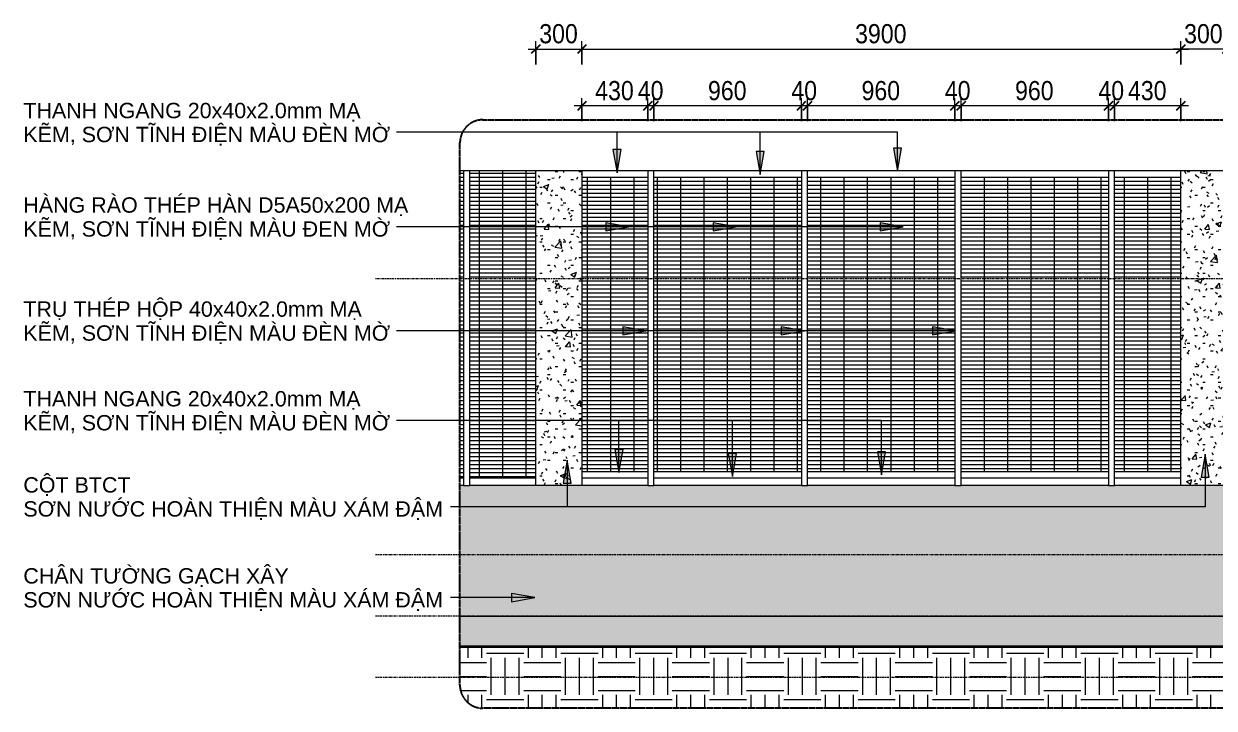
# Model space of a CAD drawing. Header units: millimetres. Extents: x 5359 to 218750, y -16347 to 109893.
# Drawn here: x 204316 to 212069, y -600 to 3859 of the extents above; entities that cross this region are included whole.
import ezdxf

# ---------------------------------------------------------------- set-up
doc = ezdxf.new("R2010")
doc.units = ezdxf.units.MM
doc.linetypes.add('Centre', pattern=[31.75, 6.35, -4.7625, 15.875, -4.7625])
doc.linetypes.add('Hidden', pattern=[7.14375, 4.7625, -2.38125])
for name, color, linetype, lineweight in [('A-ANNO-DIMS', 211, 'Continuous', 9), ('A-ANNO-DIMS-50', 211, 'Continuous', 9), ('A-DETL-GENF-3', 254, 'Continuous', 18), ('A-DETL-GENF-4', 92, 'Continuous', 18), ('A-DETL-GENF-5', 92, 'Hidden', 25), ('A-DETL-GENF-6', 90, 'Continuous', 18), ('A-DETL-MEDM', 33, 'Continuous', 35), ('A-DETL-THIN-2', 151, 'Continuous', 18), ('A-FLOR-LEVL-2', 51, 'Centre', 9), ('A-FLOR-PATT', 8, 'Continuous', 9), ('G-ANNO-TEXT-1', 7, 'Continuous', 9), ('S-COLS-4', 52, 'Continuous', 18), ('S-COLS-6', 254, 'Continuous', 18)]:
    doc.layers.add(name, color=color, linetype=linetype, lineweight=lineweight)
doc.styles.add('Arial_8', font='arial_0.ttf', dxfattribs={"height": 100})
doc.styles.add('UTM Avo_1', font='UTM Avo.ttf', dxfattribs={"width": 0.9, "height": 125})
doc.dimstyles.new('1_Dim_chi_tiet_2_5_1', dxfattribs={"dimscale": 304.8, "dimtxt": 124.912619, "dimasz": 0.19685, "dimexe": 0.164042, "dimexo": 0.0625, "dimgap": 0.016404, "dimtad": 1, "dimdec": 0, "dimrnd": 5, "dimzin": 0, "dimdsep": 46, "dimtxsty": 'UTM Avo_1', "dimblk1": 'OBLIQUE', "dimblk2": 'OBLIQUE', "dimsah": 1, "dimcen": 0.09, "dimdle": 0.164042, "dimazin": 0, "dimtfac": 1, "dimtdec": 4, "dimtix": 1, "dimtmove": 0, "dimatfit": 3, "dimfxl": 0.328084, "dimfxlon": 1, "dimtvp": 1, "dimtolj": 1, "dimtzin": 0, "dimarcsym": 2})
pattern_1 = [(0, (266604.004, 0), (203.2, 50.8), [16.764, -135.636, 16.764, -135.636, -812.8]), (0, (266604.004, 0), (203.2, 50.8), [-304.8, 16.764, -288.036, 16.764, -135.636, -355.6]), (0, (266604.004, 0), (203.2, 50.8), [-762, 16.764, -84.836, 16.764, -237.236]), (120, (266680.204, 25.4), (-145.59409, 150.57636), [16.764, -135.636, 16.764, -135.636, -812.8]), (120, (266680.204, 25.4), (-145.59409, 150.57636), [-304.8, 16.764, -288.036, 16.764, -135.636, -355.6]), (120, (266680.204, 25.4), (-145.59409, 150.57636), [-762, 16.764, -84.836, 16.764, -237.236]), (240, (266705.604, 127), (-57.60591, -201.37636), [16.764, -135.636, 16.764, -135.636, -812.8]), (240, (266705.604, 127), (-57.60591, -201.37636), [-304.8, 16.764, -288.036, 16.764, -135.636, -355.6]), (240, (266705.604, 127), (-57.60591, -201.37636), [-762, 16.764, -84.836, 16.764, -237.236])]
pattern_2 = [(50, (266604, 0), (364.368, -31.8783), [38.1, -419.1]), (355, (266604, 0), (-70.4859, 382.1133), [30.48, -335.28]), (100.451, (266634.37, -2.66), (293.885, 350.2334), [32.38, -356.18]), (46.184, (266604, 101.6), (542.1585, -84.0858), [57.15, -628.65]), (96.636, (266649.2, 94.6), (474.805, 494.8554), [48.57, -534.27]), (351.184, (266604, 101.6), (474.81, 494.85), [45.72, -502.92]), (21, (266654.8, 76.2), (303.2285, -204.5305), [38.1, -419.1]), (326, (266654.8, 76.2), (123.604, 368.376), [30.48, -335.28]), (71.451, (266680.07, 59.16), (426.8341, 163.8427), [32.38, -356.18]), (37.5, (266604, 0), (6.17665, 169.11015), [16.764, -314.452, 16.764, -323.596, -336.55]), (37.5, (266604, 0), (6.17665, 169.11015), [-671.576, 16.764, -319.786]), (7.5, (266604, 0), (133.6389, 200.3615), [16.764, -177.292, 16.764, -306.832, -128.27]), (7.5, (266604, 0), (133.6389, 200.3615), [-517.652, 16.764, -111.506]), (327.5, (266490.72, 0), (271.18182, -11.45836), [16.764, -110.236, 16.764, -379.476, -525.78]), (327.5, (266490.72, 0), (271.18182, -11.45836), [-523.24, 16.764, -509.016]), (317.5, (266439.92, 0), (296.2585, 50.8528), [16.764, -148.336, 16.764, -246.38, -373.38]), (317.5, (266439.92, 0), (296.2585, 50.8528), [-428.244, 16.764, -356.616])]

# ---------------------------------------------------------------- blocks, each defined once
blk = doc.blocks.new('BORDER VIEW - BORDER VIEW-2370811-TKCS_HÀNG RÀO - MẶT ĐỨNG ĐIỂN HÌNH')
at = {"layer": 'A-DETL-GENF-5'}
for p, q in [((-59297.6, 3233.6), (-50008.4, 3233.6)), ((-59447.6, -450), (-59447.6, 3083.6)), ((-49858.4, 3083.6), (-49858.4, -450)), ((-50008.4, -600), (-59297.6, -600))]:
    blk.add_line(p, q, dxfattribs=at)
for centre, start, end in [((-59297.6, 3083.6), 90, 180), ((-50008.4, 3083.6), 0, 90), ((-59297.6, -450), 180, 270), ((-50008.4, -450), 270, 0)]:
    blk.add_arc(centre, 150, start, end, dxfattribs=at)
blk = doc.blocks.new('DIMBLOCK41-TKCS_HÀNG RÀO - MẶT ĐỨNG ĐIỂN HÌNH')
at = {"layer": 'A-ANNO-DIMS-50'}
for p, q in [((211420.4, 3223.9), (211420.4, 3373.9)), ((211851.4, 3223.9), (211851.4, 3373.9)), ((211901.4, 3323.9), (211420.4, 3323.9)), ((211420.4, 3323.9), (211420.4, 3223.9)), ((211851.4, 3323.9), (211851.4, 3223.9))]:
    blk.add_line(p, q, dxfattribs=at)
at = {"layer": 'A-ANNO-DIMS-50', "lineweight": 25}
for p, q in [((211420.4, 3323.9), (211450.4, 3353.9)), ((211851.4, 3323.9), (211881.4, 3353.9)), ((211420.4, 3323.9), (211390.4, 3293.9)), ((211851.4, 3323.9), (211821.4, 3293.9))]:
    blk.add_line(p, q, dxfattribs=at)
at = {"layer": 'A-ANNO-DIMS-50', "color": 0, "insert": (211507.6, 3486.2), "char_height": 125, "width": 308.118, "attachment_point": 1, "line_spacing_factor": 1.110334, "style": 'UTM Avo_1'}
blk.add_mtext('430', dxfattribs=at)
blk = doc.blocks.new('_Oblique')
at = {"color": 0, "linetype": 'ByBlock', "lineweight": -2}
blk.add_line((-0.5, -0.5), (0.5, 0.5), dxfattribs=at)
blk = doc.blocks.new('DIMBLOCK42-TKCS_HÀNG RÀO - MẶT ĐỨNG ĐIỂN HÌNH')
at = {"layer": 'A-ANNO-DIMS-50'}
for p, q in [((211380.4, 3223.9), (211380.4, 3373.9)), ((211420.4, 3223.9), (211420.4, 3373.9)), ((211420.4, 3323.9), (211380.4, 3323.9)), ((211380.4, 3323.9), (211380.4, 3223.9)), ((211420.4, 3323.9), (211420.4, 3223.9))]:
    blk.add_line(p, q, dxfattribs=at)
at = {"layer": 'A-ANNO-DIMS-50', "lineweight": 25}
for p, q in [((211380.4, 3323.9), (211410.4, 3353.9)), ((211420.4, 3323.9), (211450.4, 3353.9)), ((211380.4, 3323.9), (211350.4, 3293.9)), ((211420.4, 3323.9), (211390.4, 3293.9))]:
    blk.add_line(p, q, dxfattribs=at)
at = {"layer": 'A-ANNO-DIMS-50', "color": 0, "insert": (211314.9, 3486.2), "char_height": 125, "width": 205.412, "attachment_point": 1, "line_spacing_factor": 1.110334, "style": 'UTM Avo_1'}
blk.add_mtext('40', dxfattribs=at)
blk = doc.blocks.new('DIMBLOCK43-TKCS_HÀNG RÀO - MẶT ĐỨNG ĐIỂN HÌNH')
at = {"layer": 'A-ANNO-DIMS-50'}
for p, q in [((210420.4, 3223.9), (210420.4, 3373.9)), ((211380.4, 3223.9), (211380.4, 3373.9)), ((211380.4, 3323.9), (210420.4, 3323.9)), ((210420.4, 3323.9), (210420.4, 3223.9)), ((211380.4, 3323.9), (211380.4, 3223.9))]:
    blk.add_line(p, q, dxfattribs=at)
at = {"layer": 'A-ANNO-DIMS-50', "lineweight": 25}
for p, q in [((210420.4, 3323.9), (210450.4, 3353.9)), ((211380.4, 3323.9), (211410.4, 3353.9)), ((210420.4, 3323.9), (210390.4, 3293.9)), ((211380.4, 3323.9), (211350.4, 3293.9))]:
    blk.add_line(p, q, dxfattribs=at)
at = {"layer": 'A-ANNO-DIMS-50', "color": 0, "insert": (210772.1, 3486.2), "char_height": 125, "width": 308.118, "attachment_point": 1, "line_spacing_factor": 1.110334, "style": 'UTM Avo_1'}
blk.add_mtext('960', dxfattribs=at)
blk = doc.blocks.new('DIMBLOCK44-TKCS_HÀNG RÀO - MẶT ĐỨNG ĐIỂN HÌNH')
at = {"layer": 'A-ANNO-DIMS-50'}
for p, q in [((210380.4, 3223.9), (210380.4, 3373.9)), ((210420.4, 3223.9), (210420.4, 3373.9)), ((210420.4, 3323.9), (210380.4, 3323.9)), ((210380.4, 3323.9), (210380.4, 3223.9)), ((210420.4, 3323.9), (210420.4, 3223.9))]:
    blk.add_line(p, q, dxfattribs=at)
at = {"layer": 'A-ANNO-DIMS-50', "lineweight": 25}
for p, q in [((210380.4, 3323.9), (210410.4, 3353.9)), ((210420.4, 3323.9), (210450.4, 3353.9)), ((210380.4, 3323.9), (210350.4, 3293.9)), ((210420.4, 3323.9), (210390.4, 3293.9))]:
    blk.add_line(p, q, dxfattribs=at)
at = {"layer": 'A-ANNO-DIMS-50', "color": 0, "insert": (210314.9, 3486.2), "char_height": 125, "width": 205.412, "attachment_point": 1, "line_spacing_factor": 1.110334, "style": 'UTM Avo_1'}
blk.add_mtext('40', dxfattribs=at)
blk = doc.blocks.new('DIMBLOCK45-TKCS_HÀNG RÀO - MẶT ĐỨNG ĐIỂN HÌNH')
at = {"layer": 'A-ANNO-DIMS-50'}
for p, q in [((209420.4, 3223.9), (209420.4, 3373.9)), ((210380.4, 3223.9), (210380.4, 3373.9)), ((210380.4, 3323.9), (209420.4, 3323.9)), ((209420.4, 3323.9), (209420.4, 3223.9)), ((210380.4, 3323.9), (210380.4, 3223.9))]:
    blk.add_line(p, q, dxfattribs=at)
at = {"layer": 'A-ANNO-DIMS-50', "lineweight": 25}
for p, q in [((209420.4, 3323.9), (209450.4, 3353.9)), ((210380.4, 3323.9), (210410.4, 3353.9)), ((209420.4, 3323.9), (209390.4, 3293.9)), ((210380.4, 3323.9), (210350.4, 3293.9))]:
    blk.add_line(p, q, dxfattribs=at)
at = {"layer": 'A-ANNO-DIMS-50', "color": 0, "insert": (209772.1, 3486.2), "char_height": 125, "width": 308.118, "attachment_point": 1, "line_spacing_factor": 1.110334, "style": 'UTM Avo_1'}
blk.add_mtext('960', dxfattribs=at)
blk = doc.blocks.new('DIMBLOCK46-TKCS_HÀNG RÀO - MẶT ĐỨNG ĐIỂN HÌNH')
at = {"layer": 'A-ANNO-DIMS-50'}
for p, q in [((209380.4, 3223.9), (209380.4, 3373.9)), ((209420.4, 3223.9), (209420.4, 3373.9)), ((209420.4, 3323.9), (209380.4, 3323.9)), ((209380.4, 3323.9), (209380.4, 3223.9)), ((209420.4, 3323.9), (209420.4, 3223.9))]:
    blk.add_line(p, q, dxfattribs=at)
at = {"layer": 'A-ANNO-DIMS-50', "lineweight": 25}
for p, q in [((209380.4, 3323.9), (209410.4, 3353.9)), ((209420.4, 3323.9), (209450.4, 3353.9)), ((209380.4, 3323.9), (209350.4, 3293.9)), ((209420.4, 3323.9), (209390.4, 3293.9))]:
    blk.add_line(p, q, dxfattribs=at)
at = {"layer": 'A-ANNO-DIMS-50', "color": 0, "insert": (209314.9, 3486.2), "char_height": 125, "width": 205.412, "attachment_point": 1, "line_spacing_factor": 1.110334, "style": 'UTM Avo_1'}
blk.add_mtext('40', dxfattribs=at)
blk = doc.blocks.new('DIMBLOCK47-TKCS_HÀNG RÀO - MẶT ĐỨNG ĐIỂN HÌNH')
at = {"layer": 'A-ANNO-DIMS-50'}
for p, q in [((208420.4, 3223.9), (208420.4, 3373.9)), ((209380.4, 3223.9), (209380.4, 3373.9)), ((209380.4, 3323.9), (208420.4, 3323.9)), ((208420.4, 3323.9), (208420.4, 3223.9)), ((209380.4, 3323.9), (209380.4, 3223.9))]:
    blk.add_line(p, q, dxfattribs=at)
at = {"layer": 'A-ANNO-DIMS-50', "lineweight": 25}
for p, q in [((208420.4, 3323.9), (208450.4, 3353.9)), ((209380.4, 3323.9), (209410.4, 3353.9)), ((208420.4, 3323.9), (208390.4, 3293.9)), ((209380.4, 3323.9), (209350.4, 3293.9))]:
    blk.add_line(p, q, dxfattribs=at)
at = {"layer": 'A-ANNO-DIMS-50', "color": 0, "insert": (208772.1, 3486.2), "char_height": 125, "width": 308.118, "attachment_point": 1, "line_spacing_factor": 1.110334, "style": 'UTM Avo_1'}
blk.add_mtext('960', dxfattribs=at)
blk = doc.blocks.new('DIMBLOCK48-TKCS_HÀNG RÀO - MẶT ĐỨNG ĐIỂN HÌNH')
at = {"layer": 'A-ANNO-DIMS-50'}
for p, q in [((208380.4, 3223.9), (208380.4, 3373.9)), ((208420.4, 3223.9), (208420.4, 3373.9)), ((208420.4, 3323.9), (208380.4, 3323.9)), ((208380.4, 3323.9), (208380.4, 3223.9)), ((208420.4, 3323.9), (208420.4, 3223.9))]:
    blk.add_line(p, q, dxfattribs=at)
at = {"layer": 'A-ANNO-DIMS-50', "lineweight": 25}
for p, q in [((208380.4, 3323.9), (208410.4, 3353.9)), ((208420.4, 3323.9), (208450.4, 3353.9)), ((208380.4, 3323.9), (208350.4, 3293.9)), ((208420.4, 3323.9), (208390.4, 3293.9))]:
    blk.add_line(p, q, dxfattribs=at)
at = {"layer": 'A-ANNO-DIMS-50', "color": 0, "insert": (208314.9, 3486.2), "char_height": 125, "width": 205.412, "attachment_point": 1, "line_spacing_factor": 1.110334, "style": 'UTM Avo_1'}
blk.add_mtext('40', dxfattribs=at)
blk = doc.blocks.new('DIMBLOCK49-TKCS_HÀNG RÀO - MẶT ĐỨNG ĐIỂN HÌNH')
at = {"layer": 'A-ANNO-DIMS-50'}
for p, q in [((207951.4, 3223.9), (207951.4, 3373.9)), ((208380.4, 3223.9), (208380.4, 3373.9)), ((208380.4, 3323.9), (207901.4, 3323.9)), ((207951.4, 3323.9), (207951.4, 3223.9)), ((208380.4, 3323.9), (208380.4, 3223.9))]:
    blk.add_line(p, q, dxfattribs=at)
at = {"layer": 'A-ANNO-DIMS-50', "lineweight": 25}
for p, q in [((207951.4, 3323.9), (207981.4, 3353.9)), ((208380.4, 3323.9), (208410.4, 3353.9)), ((207951.4, 3323.9), (207921.4, 3293.9)), ((208380.4, 3323.9), (208350.4, 3293.9))]:
    blk.add_line(p, q, dxfattribs=at)
at = {"layer": 'A-ANNO-DIMS-50', "color": 0, "insert": (208037.6, 3486.2), "char_height": 125, "width": 308.118, "attachment_point": 1, "line_spacing_factor": 1.110334, "style": 'UTM Avo_1'}
blk.add_mtext('430', dxfattribs=at)
blk = doc.blocks.new('DIMBLOCK50-TKCS_HÀNG RÀO - MẶT ĐỨNG ĐIỂN HÌNH')
at = {"layer": 'A-ANNO-DIMS-50'}
for p, q in [((207651.4, 3594.7), (207651.4, 3744.7)), ((207951.4, 3594.7), (207951.4, 3744.7)), ((207601.4, 3694.7), (207951.4, 3694.7)), ((207651.4, 3694.7), (207651.4, 3594.7)), ((207951.4, 3694.7), (207951.4, 3594.7))]:
    blk.add_line(p, q, dxfattribs=at)
at = {"layer": 'A-ANNO-DIMS-50', "lineweight": 25}
for p, q in [((207651.4, 3694.7), (207681.4, 3724.7)), ((207951.4, 3694.7), (207981.4, 3724.7)), ((207651.4, 3694.7), (207621.4, 3664.7)), ((207951.4, 3694.7), (207921.4, 3664.7))]:
    blk.add_line(p, q, dxfattribs=at)
at = {"layer": 'A-ANNO-DIMS-50', "color": 0, "insert": (207673.1, 3857), "char_height": 125, "width": 308.118, "attachment_point": 1, "line_spacing_factor": 1.110334, "style": 'UTM Avo_1'}
blk.add_mtext('300', dxfattribs=at)
blk = doc.blocks.new('DIMBLOCK51-TKCS_HÀNG RÀO - MẶT ĐỨNG ĐIỂN HÌNH')
at = {"layer": 'A-ANNO-DIMS-50'}
for p, q in [((207951.4, 3594.7), (207951.4, 3744.7)), ((211851.4, 3594.7), (211851.4, 3744.7)), ((207951.4, 3694.7), (211901.4, 3694.7)), ((207951.4, 3694.7), (207951.4, 3594.7)), ((211851.4, 3694.7), (211851.4, 3594.7))]:
    blk.add_line(p, q, dxfattribs=at)
at = {"layer": 'A-ANNO-DIMS-50', "lineweight": 25}
for p, q in [((207951.4, 3694.7), (207981.4, 3724.7)), ((211851.4, 3694.7), (211881.4, 3724.7)), ((207951.4, 3694.7), (207921.4, 3664.7)), ((211851.4, 3694.7), (211821.4, 3664.7))]:
    blk.add_line(p, q, dxfattribs=at)
at = {"layer": 'A-ANNO-DIMS-50', "color": 0, "insert": (209730.3, 3857), "char_height": 125, "width": 410.824, "attachment_point": 1, "line_spacing_factor": 1.110334, "style": 'UTM Avo_1'}
blk.add_mtext('3900', dxfattribs=at)
blk = doc.blocks.new('DIMBLOCK54-TKCS_HÀNG RÀO - MẶT ĐỨNG ĐIỂN HÌNH')
at = {"layer": 'A-ANNO-DIMS-50'}
for p, q in [((211851.4, 3594.7), (211851.4, 3744.7)), ((212151.4, 3594.7), (212151.4, 3744.7)), ((212151.4, 3694.7), (211801.4, 3694.7)), ((211851.4, 3694.7), (211851.4, 3594.7)), ((212151.4, 3694.7), (212151.4, 3594.7))]:
    blk.add_line(p, q, dxfattribs=at)
at = {"layer": 'A-ANNO-DIMS-50', "lineweight": 25}
for p, q in [((211851.4, 3694.7), (211881.4, 3724.7)), ((212151.4, 3694.7), (212181.4, 3724.7)), ((211851.4, 3694.7), (211821.4, 3664.7)), ((212151.4, 3694.7), (212121.4, 3664.7))]:
    blk.add_line(p, q, dxfattribs=at)
at = {"layer": 'A-ANNO-DIMS-50', "color": 0, "insert": (211873.1, 3857), "char_height": 125, "width": 308.118, "attachment_point": 1, "line_spacing_factor": 1.110334, "style": 'UTM Avo_1'}
blk.add_mtext('300', dxfattribs=at)

msp = doc.modelspace()

# ---------------------------------------------------------------- hatches: boundary and pattern name
at = {"layer": 'A-DETL-GENF-3'}
h = msp.add_hatch(dxfattribs=at)
h.set_pattern_fill('FP_46', color=256, style=0, pattern_type=2)
h.set_pattern_definition([(0, (262404.004, 0), (0, 26), []), (90, (262404, 0), (-152, 9e-15), [])])
h.paths.add_polyline_path([(207951.4, 940), (208380.4, 940), (208380.4, 2860), (207951.4, 2860), (207951.4, 1538.3)])
h.paths.add_polyline_path([(209380.4, 940), (209380.4, 2860), (208420.4, 2860), (208420.4, 940), (208439.6, 940)])
h.paths.add_polyline_path([(210380.4, 940), (210380.4, 2860), (209420.4, 2860), (209420.4, 940), (209439.6, 940)])
h.paths.add_polyline_path([(211380.4, 940), (211380.4, 2860), (210420.4, 2860), (210420.4, 940), (210439.6, 940)])
h.paths.add_polyline_path([(211851.4, 940), (211851.4, 2860), (211420.4, 2860), (211420.4, 940), (211429.1, 940)])
h = msp.add_hatch(dxfattribs=at)
h.set_pattern_fill('FP_42', color=256, style=0, pattern_type=2)
h.set_pattern_definition(pattern_1)
h.paths.add_polyline_path([(207220.4, 0), (216745.6, 0), (216745.6, 850), (207156.4, 850), (207156.4, 0), (207180.4, 0)])
h = msp.add_hatch(dxfattribs=at)
h.set_pattern_fill('FP_44', color=256, style=0, pattern_type=2)
h.set_pattern_definition([(0, (266604, 0), (241.935, 241.935), [241.935, -241.935]), (0, (266604, 90.73), (241.935, 241.935), [241.935, -241.935]), (0, (266604, 181.45), (241.935, 241.935), [241.935, -241.935]), (90, (266634.25, 211.7), (-241.935, 241.935), [241.935, -241.935]), (90, (266724.97, 211.7), (-241.935, 241.935), [241.935, -241.935]), (90, (266815.7, 211.7), (-241.935, 241.935), [241.935, -241.935])])
h.paths.add_polyline_path([(211969.2, -600), (216595.6, -600), (216634.5, -594.9), (216670.6, -579.9), (216701.7, -556.1), (216725.5, -525), (216740.5, -488.8), (216745.6, -450), (216745.6, -200), (207156.4, -200), (207156.4, -450), (207161.6, -488.8), (207176.5, -525), (207200.4, -556.1), (207231.4, -579.9), (207267.6, -594.9), (207306.4, -600)])
at = {"layer": 'A-DETL-GENF-6'}
h = msp.add_hatch(dxfattribs=at)
h.set_pattern_fill('FP_47', color=256, style=0, pattern_type=2)
h.set_pattern_definition([(0, (258204.004, 0), (0, 26), []), (90, (258204, 0), (-152, 9e-15), [])])
h.paths.add_polyline_path([(207220.4, 900), (207651.4, 900), (207651.4, 2900), (207220.4, 2900), (207220.4, 1538.3)])
h.paths.add_polyline_path([(207180.4, 900), (207180.4, 2900), (207156.4, 2900), (207156.4, 900)])
at = {"layer": 'A-FLOR-PATT'}
msp.add_hatch(color=256, dxfattribs=at).paths.add_polyline_path([(216745.6, -200), (216745.6, 0), (207156.4, 0), (207156.4, -200), (211969.2, -200)])
at = {"layer": 'G-ANNO-TEXT-1'}
for points in [[(208179.7, 2889), (208206.2, 3039), (208153.3, 3039)], [(209111.7, 2877.3), (209138.1, 3027.3), (209085.2, 3027.3)], [(210006, 2898.2), (210032.5, 3048.2), (209979.6, 3048.2)], [(208255.7, 2536.7), (208105.7, 2563.2), (208105.7, 2510.3)], [(208956.5, 2536.7), (208806.5, 2563.2), (208806.5, 2510.3)], [(210043.3, 2536.7), (209893.3, 2563.2), (209893.3, 2510.3)], [(208367.8, 1858.7), (208217.8, 1885.2), (208217.8, 1832.3)], [(209397.7, 1858.7), (209247.7, 1885.2), (209247.7, 1832.3)], [(210385, 1858.7), (210235, 1885.2), (210235, 1832.3)], [(208192.3, 935.8), (208218.7, 1085.8), (208165.8, 1085.8)], [(207854.5, 1015.7), (207828.1, 865.7), (207881, 865.7)], [(208930.8, 909.1), (208957.3, 1059.1), (208904.4, 1059.1)], [(209902.4, 920), (209928.8, 1070), (209875.9, 1070)], [(212010.2, 1055.3), (211983.7, 905.3), (212036.6, 905.3)], [(207643.3, 120.5), (207493.3, 146.9), (207493.3, 94)]]:
    msp.add_hatch(color=256, dxfattribs=at).paths.add_polyline_path(points)
at = {"layer": 'S-COLS-6'}
h = msp.add_hatch(dxfattribs=at)
h.set_pattern_fill('FP_42', color=256, style=0, pattern_type=2)
h.set_pattern_definition(pattern_1)
h.paths.add_polyline_path([(207951.4, 850), (207951.4, 2900), (207651.4, 2900), (207651.4, 850)])
h = msp.add_hatch(dxfattribs=at)
h.set_pattern_fill('FP_43', color=256, style=0, pattern_type=2)
h.set_pattern_definition(pattern_2)
h.paths.add_polyline_path([(207951.4, 850), (207951.4, 2900), (207651.4, 2900), (207651.4, 850)])
h = msp.add_hatch(dxfattribs=at)
h.set_pattern_fill('FP_42', color=256, style=0, pattern_type=2)
h.set_pattern_definition(pattern_1)
h.paths.add_polyline_path([(212151.4, 850), (212151.4, 2900), (211851.4, 2900), (211851.4, 850), (211969.2, 850)])
h = msp.add_hatch(dxfattribs=at)
h.set_pattern_fill('FP_43', color=256, style=0, pattern_type=2)
h.set_pattern_definition(pattern_2)
h.paths.add_polyline_path([(212151.4, 850), (212151.4, 2900), (211851.4, 2900), (211851.4, 850), (211969.2, 850)])

# ---------------------------------------------------------------- linework, layer by layer
at = {"layer": 'A-DETL-MEDM'}
msp.add_line((216745.6, -200), (207156.4, -200), dxfattribs=at)
at = {"layer": 'A-DETL-THIN-2'}
for p, q in [((207180.4, 2900), (207156.4, 2900)), ((207220.4, 2900), (207180.4, 2900)), ((207180.4, 2900), (207180.4, 850)), ((207651.4, 2900), (207220.4, 2900)), ((207220.4, 850), (207220.4, 2900)), ((207651.4, 900), (207651.4, 2900)), ((208380.4, 2900), (207951.4, 2900)), ((207951.4, 2900), (207951.4, 2860)), ((208420.4, 2900), (208380.4, 2900)), ((208380.4, 2900), (208380.4, 850)), ((209380.4, 2900), (208420.4, 2900)), ((208420.4, 850), (208420.4, 2900)), ((209420.4, 2900), (209380.4, 2900)), ((209380.4, 2900), (209380.4, 850)), ((210380.4, 2900), (209420.4, 2900)), ((209420.4, 850), (209420.4, 2900)), ((210420.4, 2900), (210380.4, 2900)), ((210380.4, 2900), (210380.4, 850)), ((211380.4, 2900), (210420.4, 2900)), ((210420.4, 850), (210420.4, 2900)), ((211420.4, 2900), (211380.4, 2900)), ((211380.4, 2900), (211380.4, 850)), ((211851.4, 2900), (211420.4, 2900)), ((211420.4, 850), (211420.4, 2900)), ((211851.4, 2860), (211851.4, 2900)), ((207951.4, 2860), (207951.4, 940)), ((207951.4, 2860), (208380.4, 2860)), ((208420.4, 2860), (209380.4, 2860)), ((209420.4, 2860), (210380.4, 2860)), ((210420.4, 2860), (211380.4, 2860)), ((211420.4, 2860), (211851.4, 2860)), ((211851.4, 940), (211851.4, 2860)), ((208380.4, 940), (207951.4, 940)), ((207951.4, 940), (207951.4, 900)), ((209380.4, 940), (208420.4, 940)), ((210380.4, 940), (209420.4, 940)), ((211380.4, 940), (210420.4, 940)), ((211851.4, 940), (211420.4, 940)), ((211851.4, 900), (211851.4, 940)), ((207156.4, 900), (207180.4, 900)), ((207220.4, 900), (207651.4, 900)), ((207951.4, 900), (208380.4, 900)), ((208420.4, 900), (209380.4, 900)), ((209420.4, 900), (210380.4, 900)), ((210420.4, 900), (211380.4, 900)), ((211420.4, 900), (211851.4, 900)), ((207180.4, 850), (207156.4, 850)), ((207180.4, 850), (207220.4, 850)), ((208380.4, 850), (207220.4, 850)), ((208380.4, 850), (208420.4, 850)), ((209380.4, 850), (208420.4, 850)), ((209380.4, 850), (209420.4, 850)), ((210380.4, 850), (209420.4, 850)), ((210380.4, 850), (210420.4, 850)), ((211380.4, 850), (210420.4, 850)), ((211380.4, 850), (211420.4, 850)), ((212580.4, 850), (211420.4, 850)), ((207156.4, 0), (216745.6, 0))]:
    msp.add_line(p, q, dxfattribs=at)
at = {"layer": 'A-FLOR-LEVL-2'}
for p, q in [((206606.6, 2200), (217613.6, 2200)), ((216978.6, 400), (206606.6, 400)), ((217613.6, 0), (206606.6, 0)), ((216978.6, -400), (206606.6, -400))]:
    msp.add_line(p, q, dxfattribs=at)
at = {"layer": 'G-ANNO-TEXT-1'}
for p, q in [((206834.6, 3152.2), (206743.6, 3152.2)), ((210006, 3152.2), (206834.6, 3152.2)), ((209111.7, 3152.2), (206834.6, 3152.2)), ((208179.7, 3152.2), (206834.6, 3152.2)), ((208179.7, 2889), (208179.7, 3152.2)), ((209111.7, 2877.3), (209111.7, 3152.2)), ((210006, 2898.2), (210006, 3152.2)), ((208206.2, 3039), (208153.3, 3039)), ((208153.3, 3039), (208179.7, 2889)), ((208179.7, 2889), (208206.2, 3039)), ((209138.1, 3027.3), (209085.2, 3027.3)), ((209085.2, 3027.3), (209111.7, 2877.3)), ((209111.7, 2877.3), (209138.1, 3027.3)), ((210032.5, 3048.2), (209979.6, 3048.2)), ((209979.6, 3048.2), (210006, 2898.2)), ((210006, 2898.2), (210032.5, 3048.2)), ((208255.7, 2536.7), (208105.7, 2563.2)), ((208105.7, 2563.2), (208105.7, 2510.3)), ((208956.5, 2536.7), (208806.5, 2563.2)), ((208806.5, 2563.2), (208806.5, 2510.3)), ((210043.3, 2536.7), (209893.3, 2563.2)), ((209893.3, 2563.2), (209893.3, 2510.3)), ((207137.2, 2536.7), (206743.6, 2536.7)), ((208956.5, 2536.7), (207137.2, 2536.7)), ((210043.3, 2536.7), (207137.2, 2536.7)), ((208255.7, 2536.7), (207137.2, 2536.7)), ((208105.7, 2510.3), (208255.7, 2536.7)), ((208806.5, 2510.3), (208956.5, 2536.7)), ((209893.3, 2510.3), (210043.3, 2536.7)), ((208367.8, 1858.7), (208217.8, 1885.2)), ((208217.8, 1885.2), (208217.8, 1832.3)), ((209397.7, 1858.7), (209247.7, 1885.2)), ((209247.7, 1885.2), (209247.7, 1832.3)), ((210385, 1858.7), (210235, 1885.2)), ((210235, 1885.2), (210235, 1832.3)), ((206834.6, 1858.7), (206743.6, 1858.7)), ((210385, 1858.7), (206834.6, 1858.7)), ((209397.7, 1858.7), (206834.6, 1858.7)), ((208367.8, 1858.7), (206834.6, 1858.7)), ((208217.8, 1832.3), (208367.8, 1858.7)), ((209247.7, 1832.3), (209397.7, 1858.7)), ((210235, 1832.3), (210385, 1858.7)), ((206834.6, 1274.3), (206743.6, 1274.3)), ((209902.4, 1274.3), (206834.6, 1274.3)), ((208930.8, 1274.3), (206834.6, 1274.3)), ((208192.3, 1274.3), (206834.6, 1274.3)), ((208192.3, 935.8), (208192.3, 1274.3)), ((208930.8, 909.1), (208930.8, 1274.3)), ((209902.4, 920), (209902.4, 1274.3)), ((208218.7, 1085.8), (208165.8, 1085.8)), ((208165.8, 1085.8), (208192.3, 935.8)), ((208192.3, 935.8), (208218.7, 1085.8)), ((207854.5, 1015.7), (207828.1, 865.7)), ((207881, 865.7), (207854.5, 1015.7)), ((207854.5, 1015.7), (207854.5, 712.9)), ((208957.3, 1059.1), (208904.4, 1059.1)), ((208904.4, 1059.1), (208930.8, 909.1)), ((208930.8, 909.1), (208957.3, 1059.1)), ((209928.8, 1070), (209875.9, 1070)), ((209875.9, 1070), (209902.4, 920)), ((209902.4, 920), (209928.8, 1070)), ((212010.2, 1055.3), (211983.7, 905.3)), ((212036.6, 905.3), (212010.2, 1055.3)), ((212010.2, 1055.3), (212010.2, 712.9)), ((207828.1, 865.7), (207881, 865.7)), ((211983.7, 905.3), (212036.6, 905.3)), ((207114.7, 712.9), (207094.2, 712.9)), ((212010.2, 712.9), (207114.7, 712.9)), ((207854.5, 712.9), (207114.7, 712.9)), ((207135.8, 120.5), (207094.2, 120.5)), ((207643.3, 120.5), (207135.8, 120.5)), ((207643.3, 120.5), (207493.3, 146.9)), ((207493.3, 146.9), (207493.3, 94)), ((207493.3, 94), (207643.3, 120.5))]:
    msp.add_line(p, q, dxfattribs=at)
at = {"layer": 'S-COLS-4'}
for p, q in [((207951.4, 2900), (207651.4, 2900)), ((212151.4, 2900), (211851.4, 2900)), ((207651.4, 850), (207651.4, 900)), ((207951.4, 900), (207951.4, 850)), ((211851.4, 850), (211851.4, 900))]:
    msp.add_line(p, q, dxfattribs=at)

# ---------------------------------------------------------------- block references
at = {"layer": 'A-DETL-GENF-4'}
msp.add_blockref('BORDER VIEW - BORDER VIEW-2370811-TKCS_HÀNG RÀO - MẶT ĐỨNG ĐIỂN HÌNH', (266604, 0), dxfattribs=at)

# ---------------------------------------------------------------- texts
at = {"layer": 'G-ANNO-TEXT-1', "char_height": 100, "attachment_point": 4, "line_spacing_factor": 0.936439, "style": 'Arial_8'}
for s, insert, width in [('\\pt635,1270,1905,2540,3175,3810,4445,5080,5715,6350,6985,7620,8255,8890,9525,10160,10795,11430,12065,12700,13335,13970,14605,15240,15875,16510,17145,17780,18415,19050,19685,20320;THANH NGANG 20x40x2.0mm MẠ KẼM, SƠN TĨNH ĐIỆN MÀU ĐÈN MỜ', (204312.8, 3204.8), 2523.5), ('\\pt635,1270,1905,2540,3175,3810,4445,5080,5715,6350,6985,7620,8255,8890,9525,10160,10795,11430,12065,12700,13335,13970,14605,15240,15875,16510,17145,17780,18415,19050,19685,20320;HÀNG RÀO THÉP HÀN D5A50x200 MẠ KẼM, SƠN TĨNH ĐIỆN MÀU ĐEN MỜ', (204312.8, 2589.3), 2824.5), ('\\pt635,1270,1905,2540,3175,3810,4445,5080,5715,6350,6985,7620,8255,8890,9525,10160,10795,11430,12065,12700,13335,13970,14605,15240,15875,16510,17145,17780,18415,19050,19685,20320;TRỤ THÉP HỘP 40x40x2.0mm MẠ KẼM, SƠN TĨNH ĐIỆN MÀU ĐÈN MỜ', (204312.8, 1911.3), 2523.5), ('\\pt635,1270,1905,2540,3175,3810,4445,5080,5715,6350,6985,7620,8255,8890,9525,10160,10795,11430,12065,12700,13335,13970,14605,15240,15875,16510,17145,17780,18415,19050,19685,20320;THANH NGANG 20x40x2.0mm MẠ KẼM, SƠN TĨNH ĐIỆN MÀU ĐÈN MỜ', (204312.8, 1326.9), 2523.5), ('\\pt635,1270,1905,2540,3175,3810,4445,5080,5715,6350,6985,7620,8255,8890,9525,10160,10795,11430,12065,12700,13335,13970,14605,15240,15875,16510,17145,17780,18415,19050,19685,20320;CỘT BTCT \\PSƠN NƯỚC HOÀN THIỆN MÀU XÁM ĐẬM', (204312.8, 765.5), 2801.5), ('\\pt635,1270,1905,2540,3175,3810,4445,5080,5715,6350,6985,7620,8255,8890,9525,10160,10795,11430,12065,12700,13335,13970,14605,15240,15875,16510,17145,17780,18415,19050,19685,20320;CHÂN TƯỜNG GẠCH XÂY\\PSƠN NƯỚC HOÀN THIỆN MÀU XÁM ĐẬM', (204312.8, 173.1), 2824.5)]:
    msp.add_mtext(s, dxfattribs=dict(at, insert=insert, width=width))

# ---------------------------------------------------------------- dimensions: what is measured, and where the dimension line sits
at = {"layer": 'A-ANNO-DIMS'}
for base, p1, p2, override, picture, middle in [((207951.4, 3694.7), (207651.4, 3594.7), (207951.4, 3594.7), {"dimpost": '<>', "dimfxl": 300}, 'DIMBLOCK50-TKCS_HÀNG RÀO - MẶT ĐỨNG ĐIỂN HÌNH', (207801.4, 3764.3)), ((211851.4, 3694.7), (207951.4, 3594.7), (211851.4, 3594.7), {"dimpost": '<>', "dimfxl": 3900}, 'DIMBLOCK51-TKCS_HÀNG RÀO - MẶT ĐỨNG ĐIỂN HÌNH', (209901.4, 3764.3)), ((211851.4, 3694.7), (212151.4, 3594.7), (211851.4, 3594.7), {"dimpost": '<>', "dimfxl": 300}, 'DIMBLOCK54-TKCS_HÀNG RÀO - MẶT ĐỨNG ĐIỂN HÌNH', (212001.4, 3764.3)), ((207951.4, 3323.9), (208380.4, 3223.9), (207951.4, 3223.9), {"dimpost": '<>', "dimfxl": 429}, 'DIMBLOCK49-TKCS_HÀNG RÀO - MẶT ĐỨNG ĐIỂN HÌNH', (208165.9, 3393.5)), ((208380.4, 3323.9), (208420.4, 3223.9), (208380.4, 3223.9), {"dimpost": '<>', "dimfxl": 40}, 'DIMBLOCK48-TKCS_HÀNG RÀO - MẶT ĐỨNG ĐIỂN HÌNH', (208400.4, 3393.5)), ((208420.4, 3323.9), (209380.4, 3223.9), (208420.4, 3223.9), {"dimpost": '<>', "dimfxl": 960}, 'DIMBLOCK47-TKCS_HÀNG RÀO - MẶT ĐỨNG ĐIỂN HÌNH', (208900.4, 3393.5)), ((209380.4, 3323.9), (209420.4, 3223.9), (209380.4, 3223.9), {"dimpost": '<>', "dimfxl": 40}, 'DIMBLOCK46-TKCS_HÀNG RÀO - MẶT ĐỨNG ĐIỂN HÌNH', (209400.4, 3393.5)), ((209420.4, 3323.9), (210380.4, 3223.9), (209420.4, 3223.9), {"dimpost": '<>', "dimfxl": 960}, 'DIMBLOCK45-TKCS_HÀNG RÀO - MẶT ĐỨNG ĐIỂN HÌNH', (209900.4, 3393.5)), ((210380.4, 3323.9), (210420.4, 3223.9), (210380.4, 3223.9), {"dimpost": '<>', "dimfxl": 40}, 'DIMBLOCK44-TKCS_HÀNG RÀO - MẶT ĐỨNG ĐIỂN HÌNH', (210400.4, 3393.5)), ((210420.4, 3323.9), (211380.4, 3223.9), (210420.4, 3223.9), {"dimpost": '<>', "dimfxl": 960}, 'DIMBLOCK43-TKCS_HÀNG RÀO - MẶT ĐỨNG ĐIỂN HÌNH', (210900.4, 3393.5)), ((211380.4, 3323.9), (211420.4, 3223.9), (211380.4, 3223.9), {"dimpost": '<>', "dimfxl": 40}, 'DIMBLOCK42-TKCS_HÀNG RÀO - MẶT ĐỨNG ĐIỂN HÌNH', (211400.4, 3393.5)), ((211420.4, 3323.9), (211851.4, 3223.9), (211420.4, 3223.9), {"dimpost": '<>', "dimfxl": 431}, 'DIMBLOCK41-TKCS_HÀNG RÀO - MẶT ĐỨNG ĐIỂN HÌNH', (211635.9, 3393.5))]:
    dim = msp.add_linear_dim(base=base, p1=p1, p2=p2, dimstyle='1_Dim_chi_tiet_2_5_1', override=override, dxfattribs=at)
    dim.commit()
    dim.dimension.update_dxf_attribs({"geometry": picture, "text_midpoint": middle})

doc.saveas('drawing.dxf')
